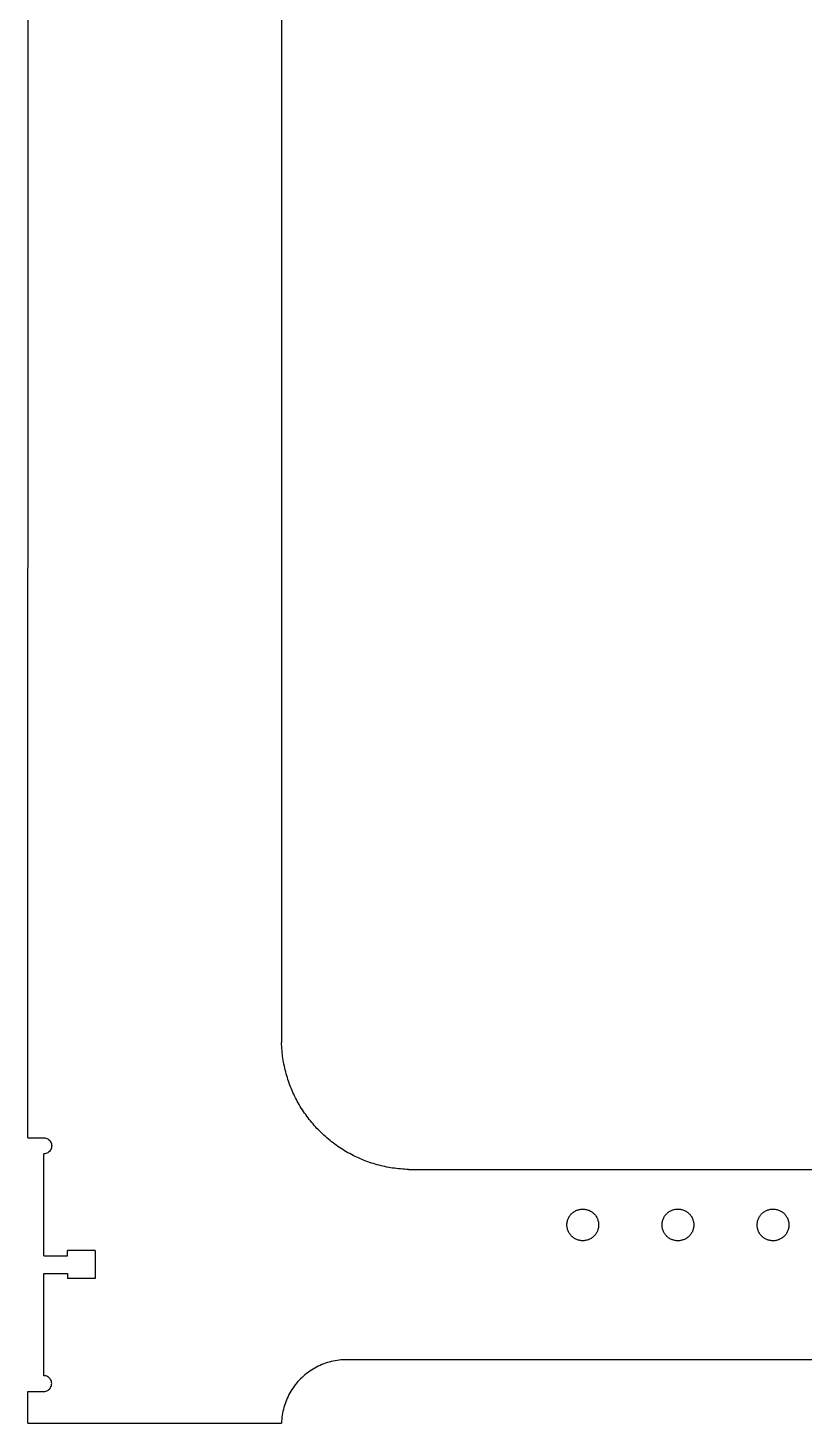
# Model space of a CAD drawing. Extents: x -71 to 71, y -22 to 22.
# Drawn here: x -71.36 to -59.12, y -22 to 0 of the extents above; entities that cross this region are included whole.
import ezdxf

# ---------------------------------------------------------------- set-up
doc = ezdxf.new("R2010")
doc.units = 0
doc.header["$MEASUREMENT"] = 0
doc.layers.get('0').update_dxf_attribs({"linetype": 'CONTINUOUS'})

msp = doc.modelspace()

# ---------------------------------------------------------------- linework, layer by layer
for p, q in [((-67.354, 16.001), (-67.356, -15.999)), ((-71.355, -17.502), (-71.353, 14.251)), ((-67.355, -16.03), (-67.356, -15.999)), ((-67.354, -16.061), (-67.355, -16.03)), ((-67.352, -16.092), (-67.354, -16.061)), ((-67.349, -16.123), (-67.352, -16.092)), ((-67.346, -16.155), (-67.349, -16.123)), ((-67.343, -16.185), (-67.346, -16.155)), ((-67.339, -16.216), (-67.343, -16.185)), ((-67.334, -16.247), (-67.339, -16.216)), ((-67.33, -16.278), (-67.334, -16.247)), ((-67.324, -16.309), (-67.33, -16.278)), ((-67.318, -16.339), (-67.324, -16.309)), ((-67.312, -16.37), (-67.318, -16.339)), ((-67.305, -16.4), (-67.312, -16.37)), ((-67.298, -16.431), (-67.305, -16.4)), ((-67.291, -16.461), (-67.298, -16.431)), ((-67.282, -16.491), (-67.291, -16.461)), ((-67.274, -16.521), (-67.282, -16.491)), ((-67.265, -16.551), (-67.274, -16.521)), ((-67.255, -16.581), (-67.265, -16.551)), ((-67.246, -16.61), (-67.255, -16.581)), ((-67.235, -16.64), (-67.246, -16.61)), ((-67.224, -16.669), (-67.235, -16.64)), ((-67.213, -16.698), (-67.224, -16.669)), ((-67.201, -16.727), (-67.213, -16.698)), ((-67.189, -16.756), (-67.201, -16.727)), ((-67.177, -16.784), (-67.189, -16.756)), ((-67.164, -16.812), (-67.177, -16.784)), ((-67.15, -16.841), (-67.164, -16.812)), ((-67.137, -16.869), (-67.15, -16.841)), ((-67.122, -16.896), (-67.137, -16.869)), ((-67.108, -16.924), (-67.122, -16.896)), ((-67.093, -16.951), (-67.108, -16.924)), ((-67.077, -16.978), (-67.093, -16.951)), ((-67.061, -17.005), (-67.077, -16.978)), ((-67.045, -17.031), (-67.061, -17.005)), ((-67.028, -17.058), (-67.045, -17.031)), ((-67.011, -17.084), (-67.028, -17.058)), ((-66.993, -17.11), (-67.011, -17.084)), ((-66.976, -17.135), (-66.993, -17.11)), ((-66.957, -17.16), (-66.976, -17.135)), ((-66.939, -17.185), (-66.957, -17.16)), ((-66.92, -17.21), (-66.939, -17.185)), ((-66.9, -17.235), (-66.92, -17.21)), ((-66.88, -17.259), (-66.9, -17.235)), ((-66.86, -17.282), (-66.88, -17.259)), ((-66.84, -17.306), (-66.86, -17.282)), ((-66.819, -17.329), (-66.84, -17.306)), ((-66.798, -17.352), (-66.819, -17.329)), ((-66.776, -17.375), (-66.798, -17.352)), ((-66.754, -17.397), (-66.776, -17.375)), ((-71.355, -17.502), (-71.105, -17.502)), ((-71.105, -17.502), (-71.089, -17.503)), ((-71.089, -17.503), (-71.073, -17.506)), ((-71.073, -17.506), (-71.058, -17.511)), ((-71.058, -17.511), (-71.043, -17.518)), ((-71.043, -17.518), (-71.029, -17.527)), ((-71.029, -17.527), (-71.017, -17.538)), ((-71.017, -17.538), (-71.006, -17.551)), ((-71.006, -17.551), (-70.997, -17.564)), ((-70.997, -17.564), (-70.99, -17.579)), ((-70.99, -17.579), (-70.985, -17.594)), ((-70.985, -17.594), (-70.982, -17.61)), ((-66.732, -17.419), (-66.754, -17.397)), ((-66.71, -17.44), (-66.732, -17.419)), ((-66.687, -17.461), (-66.71, -17.44)), ((-66.664, -17.482), (-66.687, -17.461)), ((-66.64, -17.503), (-66.664, -17.482)), ((-66.616, -17.523), (-66.64, -17.503)), ((-66.592, -17.543), (-66.616, -17.523)), ((-66.568, -17.562), (-66.592, -17.543)), ((-66.543, -17.581), (-66.568, -17.562)), ((-66.518, -17.6), (-66.543, -17.581)), ((-71.089, -17.751), (-71.106, -17.752)), ((-71.106, -19.361), (-71.106, -17.752)), ((-71.073, -17.747), (-71.089, -17.751)), ((-71.058, -17.742), (-71.073, -17.747)), ((-71.043, -17.735), (-71.058, -17.742)), ((-71.029, -17.726), (-71.043, -17.735)), ((-71.017, -17.715), (-71.029, -17.726)), ((-71.006, -17.703), (-71.017, -17.715)), ((-70.997, -17.689), (-71.006, -17.703)), ((-70.99, -17.674), (-70.997, -17.689)), ((-70.985, -17.659), (-70.99, -17.674)), ((-70.982, -17.643), (-70.985, -17.659)), ((-70.982, -17.61), (-70.981, -17.627)), ((-70.981, -17.627), (-70.982, -17.643)), ((-66.493, -17.618), (-66.518, -17.6)), ((-66.467, -17.636), (-66.493, -17.618)), ((-66.441, -17.653), (-66.467, -17.636)), ((-66.415, -17.671), (-66.441, -17.653)), ((-66.389, -17.687), (-66.415, -17.671)), ((-66.363, -17.704), (-66.389, -17.687)), ((-66.336, -17.72), (-66.363, -17.704)), ((-66.309, -17.735), (-66.336, -17.72)), ((-66.281, -17.75), (-66.309, -17.735)), ((-66.254, -17.765), (-66.281, -17.75)), ((-66.226, -17.779), (-66.254, -17.765)), ((-66.198, -17.793), (-66.226, -17.779)), ((-66.17, -17.806), (-66.198, -17.793)), ((-66.142, -17.819), (-66.17, -17.806)), ((-66.113, -17.832), (-66.142, -17.819)), ((-66.084, -17.844), (-66.113, -17.832)), ((-66.056, -17.856), (-66.084, -17.844)), ((-66.026, -17.867), (-66.056, -17.856)), ((-65.997, -17.878), (-66.026, -17.867)), ((-65.968, -17.888), (-65.997, -17.878)), ((-65.938, -17.898), (-65.968, -17.888)), ((-65.909, -17.907), (-65.938, -17.898)), ((-65.879, -17.916), (-65.909, -17.907)), ((-65.849, -17.925), (-65.879, -17.916)), ((-65.819, -17.933), (-65.849, -17.925)), ((-65.788, -17.941), (-65.819, -17.933)), ((-65.758, -17.948), (-65.788, -17.941)), ((-65.728, -17.955), (-65.758, -17.948)), ((-65.697, -17.961), (-65.728, -17.955)), ((-65.666, -17.967), (-65.697, -17.961)), ((-65.636, -17.972), (-65.666, -17.967)), ((-65.605, -17.977), (-65.636, -17.972)), ((-65.574, -17.981), (-65.605, -17.977)), ((-65.543, -17.985), (-65.574, -17.981)), ((-65.512, -17.989), (-65.543, -17.985)), ((-65.481, -17.992), (-65.512, -17.989)), ((-65.45, -17.994), (-65.481, -17.992)), ((-65.419, -17.996), (-65.45, -17.994)), ((-65.388, -17.998), (-65.419, -17.996)), ((-65.357, -17.999), (-65.388, -17.998)), ((-65.357, -17.999), (-47.356, -18)), ((-62.788, -18.702), (-62.779, -18.693)), ((-62.779, -18.693), (-62.769, -18.684)), ((-62.769, -18.684), (-62.759, -18.676)), ((-62.759, -18.676), (-62.748, -18.668)), ((-62.748, -18.668), (-62.737, -18.661)), ((-62.737, -18.661), (-62.726, -18.655)), ((-62.726, -18.655), (-62.714, -18.649)), ((-62.714, -18.649), (-62.702, -18.643)), ((-62.702, -18.643), (-62.69, -18.639)), ((-62.69, -18.639), (-62.678, -18.635)), ((-62.678, -18.635), (-62.665, -18.631)), ((-62.665, -18.631), (-62.652, -18.629)), ((-62.652, -18.629), (-62.639, -18.626)), ((-62.639, -18.626), (-62.626, -18.625)), ((-62.626, -18.625), (-62.613, -18.624)), ((-62.613, -18.624), (-62.6, -18.624)), ((-62.6, -18.624), (-62.587, -18.625)), ((-62.587, -18.625), (-62.574, -18.626)), ((-62.574, -18.626), (-62.561, -18.629)), ((-62.561, -18.629), (-62.548, -18.631)), ((-62.548, -18.631), (-62.536, -18.635)), ((-62.536, -18.635), (-62.523, -18.639)), ((-62.523, -18.639), (-62.511, -18.643)), ((-62.511, -18.643), (-62.499, -18.649)), ((-62.499, -18.649), (-62.487, -18.655)), ((-62.487, -18.655), (-62.476, -18.661)), ((-62.476, -18.661), (-62.465, -18.668)), ((-62.465, -18.668), (-62.455, -18.676)), ((-62.455, -18.676), (-62.444, -18.684)), ((-62.444, -18.684), (-62.435, -18.693)), ((-62.435, -18.693), (-62.425, -18.702)), ((-61.292, -18.707), (-61.283, -18.698)), ((-61.283, -18.698), (-61.274, -18.689)), ((-61.274, -18.689), (-61.264, -18.68)), ((-61.264, -18.68), (-61.254, -18.672)), ((-61.254, -18.672), (-61.243, -18.665)), ((-61.243, -18.665), (-61.232, -18.658)), ((-61.232, -18.658), (-61.22, -18.652)), ((-61.22, -18.652), (-61.208, -18.646)), ((-61.208, -18.646), (-61.196, -18.641)), ((-61.196, -18.641), (-61.184, -18.637)), ((-61.184, -18.637), (-61.171, -18.633)), ((-61.171, -18.633), (-61.159, -18.63)), ((-61.159, -18.63), (-61.146, -18.627)), ((-61.146, -18.627), (-61.133, -18.626)), ((-61.133, -18.626), (-61.12, -18.625)), ((-61.12, -18.625), (-61.107, -18.624)), ((-61.107, -18.624), (-61.094, -18.625)), ((-61.094, -18.625), (-61.081, -18.626)), ((-61.081, -18.626), (-61.068, -18.627)), ((-61.068, -18.627), (-61.055, -18.63)), ((-61.055, -18.63), (-61.042, -18.633)), ((-61.042, -18.633), (-61.029, -18.637)), ((-61.029, -18.637), (-61.017, -18.641)), ((-61.017, -18.641), (-61.005, -18.646)), ((-61.005, -18.646), (-60.993, -18.652)), ((-60.993, -18.652), (-60.982, -18.658)), ((-60.982, -18.658), (-60.971, -18.665)), ((-60.971, -18.665), (-60.96, -18.672)), ((-60.96, -18.672), (-60.949, -18.68)), ((-60.949, -18.68), (-60.939, -18.689)), ((-60.939, -18.689), (-60.93, -18.698)), ((-60.93, -18.698), (-60.921, -18.707)), ((-59.786, -18.7), (-59.777, -18.691)), ((-59.777, -18.691), (-59.767, -18.683)), ((-59.767, -18.683), (-59.757, -18.674)), ((-59.757, -18.674), (-59.746, -18.667)), ((-59.746, -18.667), (-59.735, -18.66)), ((-59.735, -18.66), (-59.723, -18.653)), ((-59.723, -18.653), (-59.712, -18.648)), ((-59.712, -18.648), (-59.7, -18.642)), ((-59.7, -18.642), (-59.687, -18.638)), ((-59.687, -18.638), (-59.675, -18.634)), ((-59.675, -18.634), (-59.662, -18.631)), ((-59.662, -18.631), (-59.649, -18.628)), ((-59.649, -18.628), (-59.636, -18.626)), ((-59.636, -18.626), (-59.623, -18.625)), ((-59.623, -18.625), (-59.61, -18.625)), ((-59.61, -18.625), (-59.597, -18.625)), ((-59.597, -18.625), (-59.584, -18.626)), ((-59.584, -18.626), (-59.571, -18.627)), ((-59.571, -18.627), (-59.558, -18.629)), ((-59.558, -18.629), (-59.545, -18.632)), ((-59.545, -18.632), (-59.533, -18.636)), ((-59.533, -18.636), (-59.52, -18.64)), ((-59.52, -18.64), (-59.508, -18.645)), ((-59.508, -18.645), (-59.496, -18.65)), ((-59.496, -18.65), (-59.485, -18.656)), ((-59.485, -18.656), (-59.474, -18.663)), ((-59.474, -18.663), (-59.463, -18.67)), ((-59.463, -18.67), (-59.452, -18.678)), ((-59.452, -18.678), (-59.442, -18.686)), ((-59.442, -18.686), (-59.432, -18.695)), ((-59.432, -18.695), (-59.423, -18.705)), ((-62.857, -18.868), (-62.856, -18.855)), ((-62.857, -18.881), (-62.857, -18.868)), ((-62.856, -18.894), (-62.857, -18.881)), ((-62.856, -18.855), (-62.855, -18.842)), ((-62.855, -18.907), (-62.856, -18.894)), ((-62.855, -18.842), (-62.853, -18.829)), ((-62.853, -18.92), (-62.855, -18.907)), ((-62.853, -18.829), (-62.85, -18.816)), ((-62.85, -18.816), (-62.846, -18.803)), ((-62.846, -18.803), (-62.842, -18.791)), ((-62.842, -18.791), (-62.838, -18.779)), ((-62.838, -18.779), (-62.832, -18.767)), ((-62.832, -18.767), (-62.826, -18.755)), ((-62.826, -18.755), (-62.82, -18.744)), ((-62.82, -18.744), (-62.813, -18.733)), ((-62.813, -18.733), (-62.805, -18.722)), ((-62.805, -18.722), (-62.797, -18.712)), ((-62.797, -18.712), (-62.788, -18.702)), ((-62.425, -18.702), (-62.417, -18.712)), ((-62.417, -18.712), (-62.408, -18.722)), ((-62.408, -18.722), (-62.401, -18.733)), ((-62.401, -18.733), (-62.394, -18.744)), ((-62.394, -18.744), (-62.387, -18.755)), ((-62.387, -18.755), (-62.381, -18.767)), ((-62.381, -18.767), (-62.376, -18.779)), ((-62.376, -18.779), (-62.371, -18.791)), ((-62.371, -18.791), (-62.367, -18.803)), ((-62.367, -18.803), (-62.364, -18.816)), ((-62.364, -18.816), (-62.361, -18.829)), ((-62.361, -18.829), (-62.359, -18.842)), ((-62.359, -18.907), (-62.361, -18.92)), ((-62.359, -18.842), (-62.357, -18.855)), ((-62.357, -18.894), (-62.359, -18.907)), ((-62.357, -18.855), (-62.357, -18.868)), ((-62.357, -18.868), (-62.357, -18.881)), ((-62.357, -18.881), (-62.357, -18.894)), ((-61.357, -18.874), (-61.356, -18.861)), ((-61.356, -18.888), (-61.357, -18.874)), ((-61.356, -18.861), (-61.355, -18.848)), ((-61.355, -18.901), (-61.356, -18.888)), ((-61.355, -18.848), (-61.354, -18.835)), ((-61.354, -18.914), (-61.355, -18.901)), ((-61.354, -18.835), (-61.351, -18.822)), ((-61.351, -18.926), (-61.354, -18.914)), ((-61.351, -18.822), (-61.348, -18.81)), ((-61.348, -18.81), (-61.344, -18.797)), ((-61.344, -18.797), (-61.34, -18.785)), ((-61.34, -18.785), (-61.335, -18.773)), ((-61.335, -18.773), (-61.329, -18.761)), ((-61.329, -18.761), (-61.323, -18.749)), ((-61.323, -18.749), (-61.316, -18.738)), ((-61.316, -18.738), (-61.309, -18.727)), ((-61.309, -18.727), (-61.301, -18.717)), ((-61.301, -18.717), (-61.292, -18.707)), ((-60.921, -18.707), (-60.912, -18.717)), ((-60.912, -18.717), (-60.904, -18.727)), ((-60.904, -18.727), (-60.897, -18.738)), ((-60.897, -18.738), (-60.89, -18.749)), ((-60.89, -18.749), (-60.884, -18.761)), ((-60.884, -18.761), (-60.878, -18.773)), ((-60.878, -18.773), (-60.873, -18.785)), ((-60.873, -18.785), (-60.869, -18.797)), ((-60.869, -18.797), (-60.865, -18.81)), ((-60.865, -18.81), (-60.862, -18.822)), ((-60.862, -18.822), (-60.86, -18.835)), ((-60.86, -18.914), (-60.862, -18.926)), ((-60.86, -18.835), (-60.858, -18.848)), ((-60.858, -18.901), (-60.86, -18.914)), ((-60.858, -18.848), (-60.857, -18.861)), ((-60.857, -18.888), (-60.858, -18.901)), ((-60.857, -18.861), (-60.857, -18.874)), ((-60.857, -18.874), (-60.857, -18.888)), ((-59.857, -18.865), (-59.856, -18.852)), ((-59.857, -18.878), (-59.857, -18.865)), ((-59.856, -18.891), (-59.857, -18.878)), ((-59.856, -18.852), (-59.854, -18.839)), ((-59.855, -18.904), (-59.856, -18.891)), ((-59.853, -18.917), (-59.855, -18.904)), ((-59.854, -18.839), (-59.852, -18.826)), ((-59.85, -18.93), (-59.853, -18.917)), ((-59.852, -18.826), (-59.849, -18.813)), ((-59.849, -18.813), (-59.846, -18.801)), ((-59.846, -18.801), (-59.841, -18.788)), ((-59.841, -18.788), (-59.837, -18.776)), ((-59.837, -18.776), (-59.831, -18.764)), ((-59.831, -18.764), (-59.825, -18.753)), ((-59.825, -18.753), (-59.818, -18.741)), ((-59.818, -18.741), (-59.811, -18.73)), ((-59.811, -18.73), (-59.803, -18.72)), ((-59.803, -18.72), (-59.795, -18.71)), ((-59.795, -18.71), (-59.786, -18.7)), ((-59.423, -18.705), (-59.415, -18.714)), ((-59.415, -18.714), (-59.407, -18.725)), ((-59.407, -18.725), (-59.399, -18.735)), ((-59.399, -18.735), (-59.392, -18.746)), ((-59.392, -18.746), (-59.386, -18.758)), ((-59.386, -18.758), (-59.38, -18.77)), ((-59.38, -18.77), (-59.375, -18.782)), ((-59.375, -18.782), (-59.37, -18.794)), ((-59.37, -18.794), (-59.366, -18.806)), ((-59.366, -18.806), (-59.363, -18.819)), ((-59.363, -18.819), (-59.36, -18.832)), ((-59.359, -18.91), (-59.361, -18.923)), ((-59.36, -18.832), (-59.358, -18.845)), ((-59.358, -18.897), (-59.359, -18.91)), ((-59.358, -18.845), (-59.357, -18.858)), ((-59.357, -18.884), (-59.358, -18.897)), ((-59.357, -18.858), (-59.357, -18.871)), ((-59.357, -18.871), (-59.357, -18.884)), ((-62.85, -18.933), (-62.853, -18.92)), ((-62.846, -18.945), (-62.85, -18.933)), ((-62.842, -18.958), (-62.846, -18.945)), ((-62.838, -18.97), (-62.842, -18.958)), ((-62.832, -18.982), (-62.838, -18.97)), ((-62.826, -18.994), (-62.832, -18.982)), ((-62.82, -19.005), (-62.826, -18.994)), ((-62.813, -19.016), (-62.82, -19.005)), ((-62.805, -19.026), (-62.813, -19.016)), ((-62.797, -19.037), (-62.805, -19.026)), ((-62.788, -19.046), (-62.797, -19.037)), ((-62.779, -19.056), (-62.788, -19.046)), ((-62.769, -19.064), (-62.779, -19.056)), ((-62.759, -19.073), (-62.769, -19.064)), ((-62.748, -19.08), (-62.759, -19.073)), ((-62.737, -19.087), (-62.748, -19.08)), ((-62.726, -19.094), (-62.737, -19.087)), ((-62.714, -19.1), (-62.726, -19.094)), ((-62.702, -19.105), (-62.714, -19.1)), ((-62.69, -19.11), (-62.702, -19.105)), ((-62.678, -19.114), (-62.69, -19.11)), ((-62.665, -19.117), (-62.678, -19.114)), ((-62.652, -19.12), (-62.665, -19.117)), ((-62.639, -19.122), (-62.652, -19.12)), ((-62.626, -19.124), (-62.639, -19.122)), ((-62.613, -19.124), (-62.626, -19.124)), ((-62.6, -19.124), (-62.613, -19.124)), ((-62.587, -19.124), (-62.6, -19.124)), ((-62.574, -19.122), (-62.587, -19.124)), ((-62.561, -19.12), (-62.574, -19.122)), ((-62.548, -19.117), (-62.561, -19.12)), ((-62.536, -19.114), (-62.548, -19.117)), ((-62.523, -19.11), (-62.536, -19.114)), ((-62.511, -19.105), (-62.523, -19.11)), ((-62.499, -19.1), (-62.511, -19.105)), ((-62.487, -19.094), (-62.499, -19.1)), ((-62.476, -19.087), (-62.487, -19.094)), ((-62.465, -19.08), (-62.476, -19.087)), ((-62.455, -19.073), (-62.465, -19.08)), ((-62.444, -19.064), (-62.455, -19.073)), ((-62.435, -19.056), (-62.444, -19.064)), ((-62.425, -19.046), (-62.435, -19.056)), ((-62.417, -19.037), (-62.425, -19.046)), ((-62.408, -19.027), (-62.417, -19.037)), ((-62.401, -19.016), (-62.408, -19.027)), ((-62.394, -19.005), (-62.401, -19.016)), ((-62.387, -18.994), (-62.394, -19.005)), ((-62.381, -18.982), (-62.387, -18.994)), ((-62.376, -18.97), (-62.381, -18.982)), ((-62.371, -18.958), (-62.376, -18.97)), ((-62.367, -18.945), (-62.371, -18.958)), ((-62.364, -18.933), (-62.367, -18.945)), ((-62.361, -18.92), (-62.364, -18.933)), ((-61.348, -18.939), (-61.351, -18.926)), ((-61.344, -18.952), (-61.348, -18.939)), ((-61.34, -18.964), (-61.344, -18.952)), ((-61.335, -18.976), (-61.34, -18.964)), ((-61.329, -18.988), (-61.335, -18.976)), ((-61.323, -18.999), (-61.329, -18.988)), ((-61.316, -19.011), (-61.323, -18.999)), ((-61.309, -19.021), (-61.316, -19.011)), ((-61.301, -19.032), (-61.309, -19.021)), ((-61.292, -19.042), (-61.301, -19.032)), ((-61.283, -19.051), (-61.292, -19.042)), ((-61.274, -19.06), (-61.283, -19.051)), ((-61.264, -19.069), (-61.274, -19.06)), ((-61.254, -19.077), (-61.264, -19.069)), ((-61.243, -19.084), (-61.254, -19.077)), ((-61.232, -19.091), (-61.243, -19.084)), ((-61.22, -19.097), (-61.232, -19.091)), ((-61.208, -19.103), (-61.22, -19.097)), ((-61.196, -19.108), (-61.208, -19.103)), ((-61.184, -19.112), (-61.196, -19.108)), ((-61.171, -19.116), (-61.184, -19.112)), ((-61.159, -19.119), (-61.171, -19.116)), ((-61.146, -19.121), (-61.159, -19.119)), ((-61.133, -19.123), (-61.146, -19.121)), ((-61.12, -19.124), (-61.133, -19.123)), ((-61.107, -19.124), (-61.12, -19.124)), ((-61.094, -19.124), (-61.107, -19.124)), ((-61.081, -19.123), (-61.094, -19.124)), ((-61.068, -19.121), (-61.081, -19.123)), ((-61.055, -19.119), (-61.068, -19.121)), ((-61.042, -19.116), (-61.055, -19.119)), ((-61.029, -19.112), (-61.042, -19.116)), ((-61.017, -19.108), (-61.029, -19.112)), ((-61.005, -19.103), (-61.017, -19.108)), ((-60.993, -19.097), (-61.005, -19.103)), ((-60.982, -19.091), (-60.993, -19.097)), ((-60.971, -19.084), (-60.982, -19.091)), ((-60.96, -19.077), (-60.971, -19.084)), ((-60.949, -19.069), (-60.96, -19.077)), ((-60.939, -19.06), (-60.949, -19.069)), ((-60.93, -19.051), (-60.939, -19.06)), ((-60.921, -19.042), (-60.93, -19.051)), ((-60.912, -19.032), (-60.921, -19.042)), ((-60.904, -19.021), (-60.912, -19.032)), ((-60.897, -19.011), (-60.904, -19.021)), ((-60.89, -18.999), (-60.897, -19.011)), ((-60.884, -18.988), (-60.89, -18.999)), ((-60.878, -18.976), (-60.884, -18.988)), ((-60.873, -18.964), (-60.878, -18.976)), ((-60.869, -18.952), (-60.873, -18.964)), ((-60.865, -18.939), (-60.869, -18.952)), ((-60.862, -18.926), (-60.865, -18.939)), ((-59.847, -18.943), (-59.85, -18.93)), ((-59.843, -18.955), (-59.847, -18.943)), ((-59.839, -18.967), (-59.843, -18.955)), ((-59.834, -18.979), (-59.839, -18.967)), ((-59.828, -18.991), (-59.834, -18.979)), ((-59.821, -19.003), (-59.828, -18.991)), ((-59.814, -19.014), (-59.821, -19.003)), ((-59.807, -19.024), (-59.814, -19.014)), ((-59.799, -19.035), (-59.807, -19.024)), ((-59.79, -19.044), (-59.799, -19.035)), ((-59.781, -19.054), (-59.79, -19.044)), ((-59.771, -19.063), (-59.781, -19.054)), ((-59.761, -19.071), (-59.771, -19.063)), ((-59.751, -19.079), (-59.761, -19.071)), ((-59.74, -19.086), (-59.751, -19.079)), ((-59.729, -19.093), (-59.74, -19.086)), ((-59.717, -19.099), (-59.729, -19.093)), ((-59.705, -19.104), (-59.717, -19.099)), ((-59.693, -19.109), (-59.705, -19.104)), ((-59.681, -19.113), (-59.693, -19.109)), ((-59.668, -19.117), (-59.681, -19.113)), ((-59.655, -19.12), (-59.668, -19.117)), ((-59.642, -19.122), (-59.655, -19.12)), ((-59.629, -19.123), (-59.642, -19.122)), ((-59.616, -19.124), (-59.629, -19.123)), ((-59.603, -19.124), (-59.616, -19.124)), ((-59.59, -19.124), (-59.603, -19.124)), ((-59.577, -19.123), (-59.59, -19.124)), ((-59.564, -19.121), (-59.577, -19.123)), ((-59.551, -19.118), (-59.564, -19.121)), ((-59.539, -19.115), (-59.551, -19.118)), ((-59.526, -19.111), (-59.539, -19.115)), ((-59.514, -19.107), (-59.526, -19.111)), ((-59.502, -19.101), (-59.514, -19.107)), ((-59.49, -19.096), (-59.502, -19.101)), ((-59.479, -19.089), (-59.49, -19.096)), ((-59.468, -19.082), (-59.479, -19.089)), ((-59.457, -19.075), (-59.468, -19.082)), ((-59.447, -19.067), (-59.457, -19.075)), ((-59.437, -19.058), (-59.447, -19.067)), ((-59.427, -19.049), (-59.437, -19.058)), ((-59.419, -19.039), (-59.427, -19.049)), ((-59.41, -19.029), (-59.419, -19.039)), ((-59.402, -19.019), (-59.41, -19.029)), ((-59.395, -19.008), (-59.402, -19.019)), ((-59.388, -18.996), (-59.395, -19.008)), ((-59.382, -18.985), (-59.388, -18.996)), ((-59.377, -18.973), (-59.382, -18.985)), ((-59.372, -18.961), (-59.377, -18.973)), ((-59.368, -18.948), (-59.372, -18.961)), ((-59.364, -18.936), (-59.368, -18.948)), ((-59.361, -18.923), (-59.364, -18.936)), ((-70.731, -19.361), (-70.731, -19.28)), ((-70.293, -19.28), (-70.731, -19.28)), ((-70.293, -19.28), (-70.293, -19.718)), ((-71.106, -19.361), (-70.731, -19.361)), ((-71.106, -19.642), (-70.731, -19.642)), ((-71.106, -21.252), (-71.106, -19.642)), ((-70.731, -19.642), (-70.731, -19.717)), ((-70.293, -19.718), (-70.731, -19.717)), ((-66.805, -21.116), (-66.833, -21.131)), ((-66.778, -21.102), (-66.805, -21.116)), ((-66.749, -21.089), (-66.778, -21.102)), ((-66.721, -21.077), (-66.749, -21.089)), ((-66.692, -21.065), (-66.721, -21.077)), ((-66.662, -21.055), (-66.692, -21.065)), ((-66.633, -21.045), (-66.662, -21.055)), ((-66.603, -21.036), (-66.633, -21.045)), ((-66.573, -21.028), (-66.603, -21.036)), ((-66.542, -21.021), (-66.573, -21.028)), ((-66.512, -21.015), (-66.542, -21.021)), ((-66.481, -21.01), (-66.512, -21.015)), ((-66.45, -21.006), (-66.481, -21.01)), ((-66.419, -21.003), (-66.45, -21.006)), ((-66.388, -21), (-66.419, -21.003)), ((-66.358, -20.999), (-66.388, -21)), ((-66.357, -20.999), (-66.358, -20.999)), ((-51.358, -21), (-66.357, -20.999)), ((-71.089, -21.253), (-71.106, -21.252)), ((-71.073, -21.256), (-71.089, -21.253)), ((-71.058, -21.261), (-71.073, -21.256)), ((-71.043, -21.268), (-71.058, -21.261)), ((-71.03, -21.277), (-71.043, -21.268)), ((-71.017, -21.288), (-71.03, -21.277)), ((-71.007, -21.301), (-71.017, -21.288)), ((-70.998, -21.314), (-71.007, -21.301)), ((-70.99, -21.329), (-70.998, -21.314)), ((-70.985, -21.344), (-70.99, -21.329)), ((-67.077, -21.322), (-67.098, -21.345)), ((-67.056, -21.3), (-67.077, -21.322)), ((-67.033, -21.278), (-67.056, -21.3)), ((-67.01, -21.257), (-67.033, -21.278)), ((-66.987, -21.237), (-67.01, -21.257)), ((-66.962, -21.217), (-66.987, -21.237)), ((-66.938, -21.199), (-66.962, -21.217)), ((-66.912, -21.181), (-66.938, -21.199)), ((-66.886, -21.163), (-66.912, -21.181)), ((-66.86, -21.147), (-66.886, -21.163)), ((-66.833, -21.131), (-66.86, -21.147)), ((-71.356, -21.999), (-71.356, -21.502)), ((-71.356, -21.502), (-71.106, -21.502)), ((-71.106, -21.502), (-71.089, -21.501)), ((-71.089, -21.501), (-71.073, -21.497)), ((-71.073, -21.497), (-71.058, -21.492)), ((-71.058, -21.492), (-71.043, -21.485)), ((-71.043, -21.485), (-71.03, -21.476)), ((-71.03, -21.476), (-71.017, -21.465)), ((-71.017, -21.465), (-71.007, -21.453)), ((-71.007, -21.453), (-70.998, -21.439)), ((-70.998, -21.439), (-70.99, -21.424)), ((-70.99, -21.424), (-70.985, -21.409)), ((-70.982, -21.36), (-70.985, -21.344)), ((-70.985, -21.409), (-70.982, -21.393)), ((-70.981, -21.377), (-70.982, -21.36)), ((-70.982, -21.393), (-70.981, -21.377)), ((-67.24, -21.55), (-67.254, -21.578)), ((-67.225, -21.523), (-67.24, -21.55)), ((-67.209, -21.496), (-67.225, -21.523)), ((-67.193, -21.47), (-67.209, -21.496)), ((-67.175, -21.444), (-67.193, -21.47)), ((-67.157, -21.418), (-67.175, -21.444)), ((-67.138, -21.393), (-67.157, -21.418)), ((-67.119, -21.369), (-67.138, -21.393)), ((-67.098, -21.345), (-67.119, -21.369)), ((-67.32, -21.753), (-67.328, -21.783)), ((-67.311, -21.723), (-67.32, -21.753)), ((-67.301, -21.693), (-67.311, -21.723)), ((-67.291, -21.664), (-67.301, -21.693)), ((-67.279, -21.635), (-67.291, -21.664)), ((-67.267, -21.606), (-67.279, -21.635)), ((-67.254, -21.578), (-67.267, -21.606)), ((-71.356, -21.999), (-67.357, -21.999)), ((-67.356, -21.968), (-67.357, -21.999)), ((-67.353, -21.937), (-67.356, -21.968)), ((-67.35, -21.906), (-67.353, -21.937)), ((-67.346, -21.875), (-67.35, -21.906)), ((-67.341, -21.844), (-67.346, -21.875)), ((-67.335, -21.813), (-67.341, -21.844)), ((-67.328, -21.783), (-67.335, -21.813))]:
    msp.add_line(p, q)

doc.saveas('drawing.dxf')
